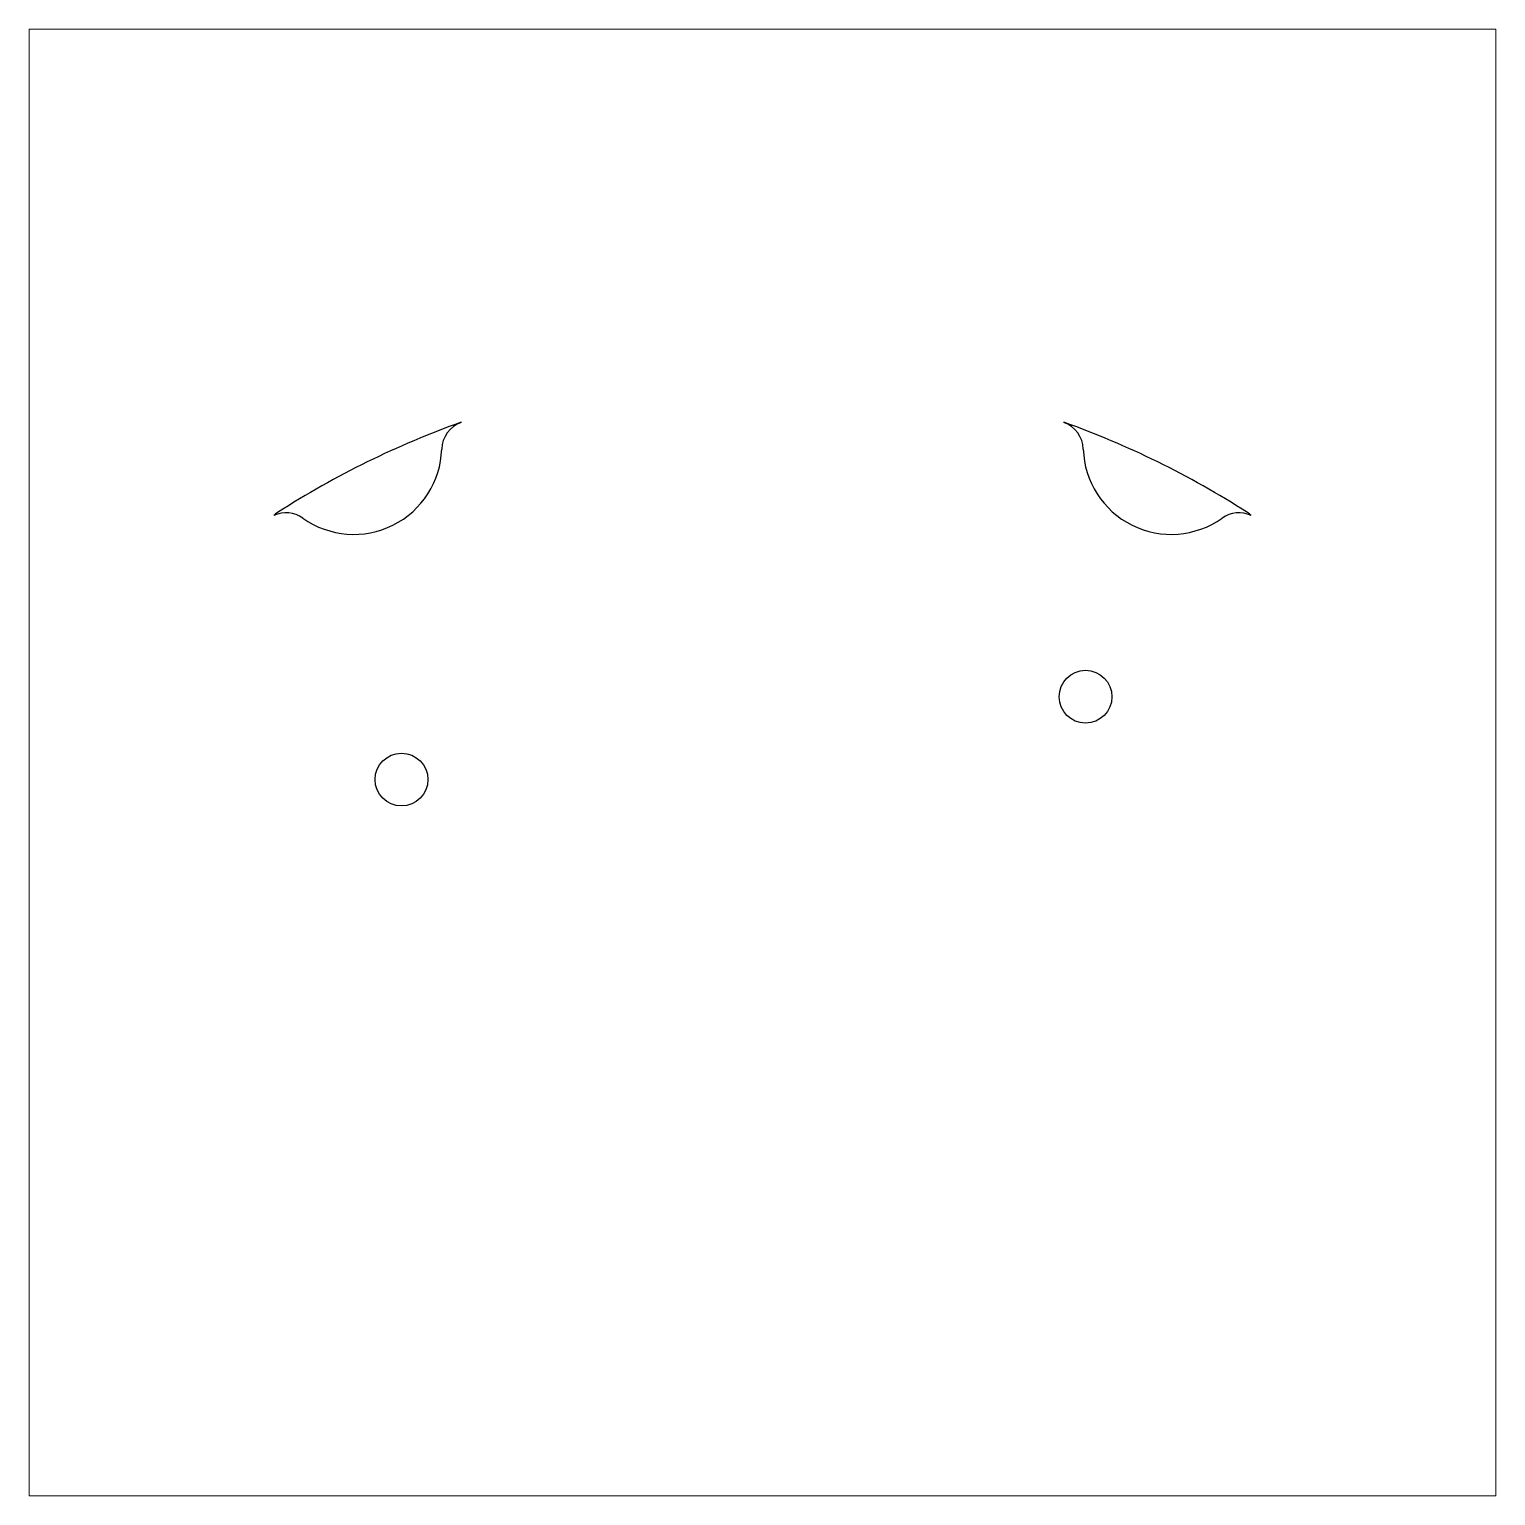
# Model space of a CAD drawing. Header units: millimetres. Extents: x -12.5 to 12.5, y -12.5 to 12.5.
import ezdxf

# ---------------------------------------------------------------- set-up
doc = ezdxf.new("R2010")
doc.units = ezdxf.units.MM
doc.header["$MEASUREMENT"] = 0
doc.layers.add('layer 1', color=7, linetype='Continuous')

msp = doc.modelspace()

# ---------------------------------------------------------------- linework, layer by layer
at = {"layer": 'layer 1', "color": 250, "lineweight": 20}
msp.add_lwpolyline([(-12.5, -12.5), (12.5, -12.5), (12.5, 12.5), (-12.5, 12.5), (-12.5, -12.5)], close=True, dxfattribs=at)
at = {"layer": 'layer 1', "lineweight": 25}
for points in [[(-5.1374, 5.7997), (-6.2227, 5.4129), (-7.2744, 4.8994), (-8.2703, 4.2595)], [(-5.1372, 5.7991), (-5.3311, 5.73), (-5.4628, 5.5492), (-5.4691, 5.3435)], [(5.4691, 5.3435), (5.4628, 5.5492), (5.3311, 5.73), (5.1372, 5.7991)], [(8.2703, 4.2595), (7.2743, 4.8994), (6.2227, 5.4129), (5.1374, 5.7997)], [(-7.8357, 4.1657), (-7.9808, 4.2686), (-8.1698, 4.2866), (-8.3317, 4.2129)], [(-8.2703, 4.2595), (-8.2921, 4.2455), (-8.3126, 4.2298), (-8.3317, 4.2129)], [(8.3317, 4.2129), (8.1698, 4.2866), (7.9808, 4.2686), (7.8357, 4.1657)], [(8.3317, 4.2129), (8.3126, 4.2298), (8.2921, 4.2455), (8.2703, 4.2595)]]:
    msp.add_open_spline(points, degree=3, dxfattribs=at)
for points, knots in [([(-7.8357, 4.1657), (-7.3848, 3.8462), (-6.7948, 3.8005), (-6.3001, 4.0467), (-6.3001, 4.0467), (-5.8054, 4.2929), (-5.4861, 4.7912), (-5.4691, 5.3435)], [0, 0, 0, 0, 0.3333333, 0.3333333, 0.3333333, 0.3333333, 1, 1, 1, 1]), ([(5.4691, 5.3435), (5.4861, 4.7912), (5.8054, 4.2929), (6.3001, 4.0467), (6.3001, 4.0467), (6.7948, 3.8005), (7.3848, 3.8462), (7.8357, 4.1657)], [0, 0, 0, 0, 0.3333333, 0.3333333, 0.3333333, 0.3333333, 1, 1, 1, 1]), ([(5.9579, 1.1217), (5.9579, 1.3702), (5.7564, 1.5717), (5.5079, 1.5717), (5.5079, 1.5717), (5.2594, 1.5717), (5.0579, 1.3702), (5.0579, 1.1217), (5.0579, 1.1217), (5.0579, 0.8732), (5.2594, 0.6717), (5.5079, 0.6717), (5.5079, 0.6717), (5.7564, 0.6717), (5.9579, 0.8732), (5.9579, 1.1217)], [0, 0, 0, 0, 0.2, 0.2, 0.2, 0.2, 0.4, 0.4, 0.4, 0.4, 0.6, 0.6, 0.6, 0.6, 1, 1, 1, 1]), ([(-5.7049, -0.2909), (-5.7049, -0.0423), (-5.9064, 0.1591), (-6.1549, 0.1591), (-6.1549, 0.1591), (-6.4034, 0.1591), (-6.6049, -0.0423), (-6.6049, -0.2909), (-6.6049, -0.2909), (-6.6049, -0.5394), (-6.4034, -0.7409), (-6.1549, -0.7409), (-6.1549, -0.7409), (-5.9064, -0.7409), (-5.7049, -0.5394), (-5.7049, -0.2909)], [0, 0, 0, 0, 0.2, 0.2, 0.2, 0.2, 0.4, 0.4, 0.4, 0.4, 0.6, 0.6, 0.6, 0.6, 1, 1, 1, 1])]:
    msp.add_open_spline(points, degree=3, knots=knots, dxfattribs=at)

doc.saveas('drawing.dxf')
